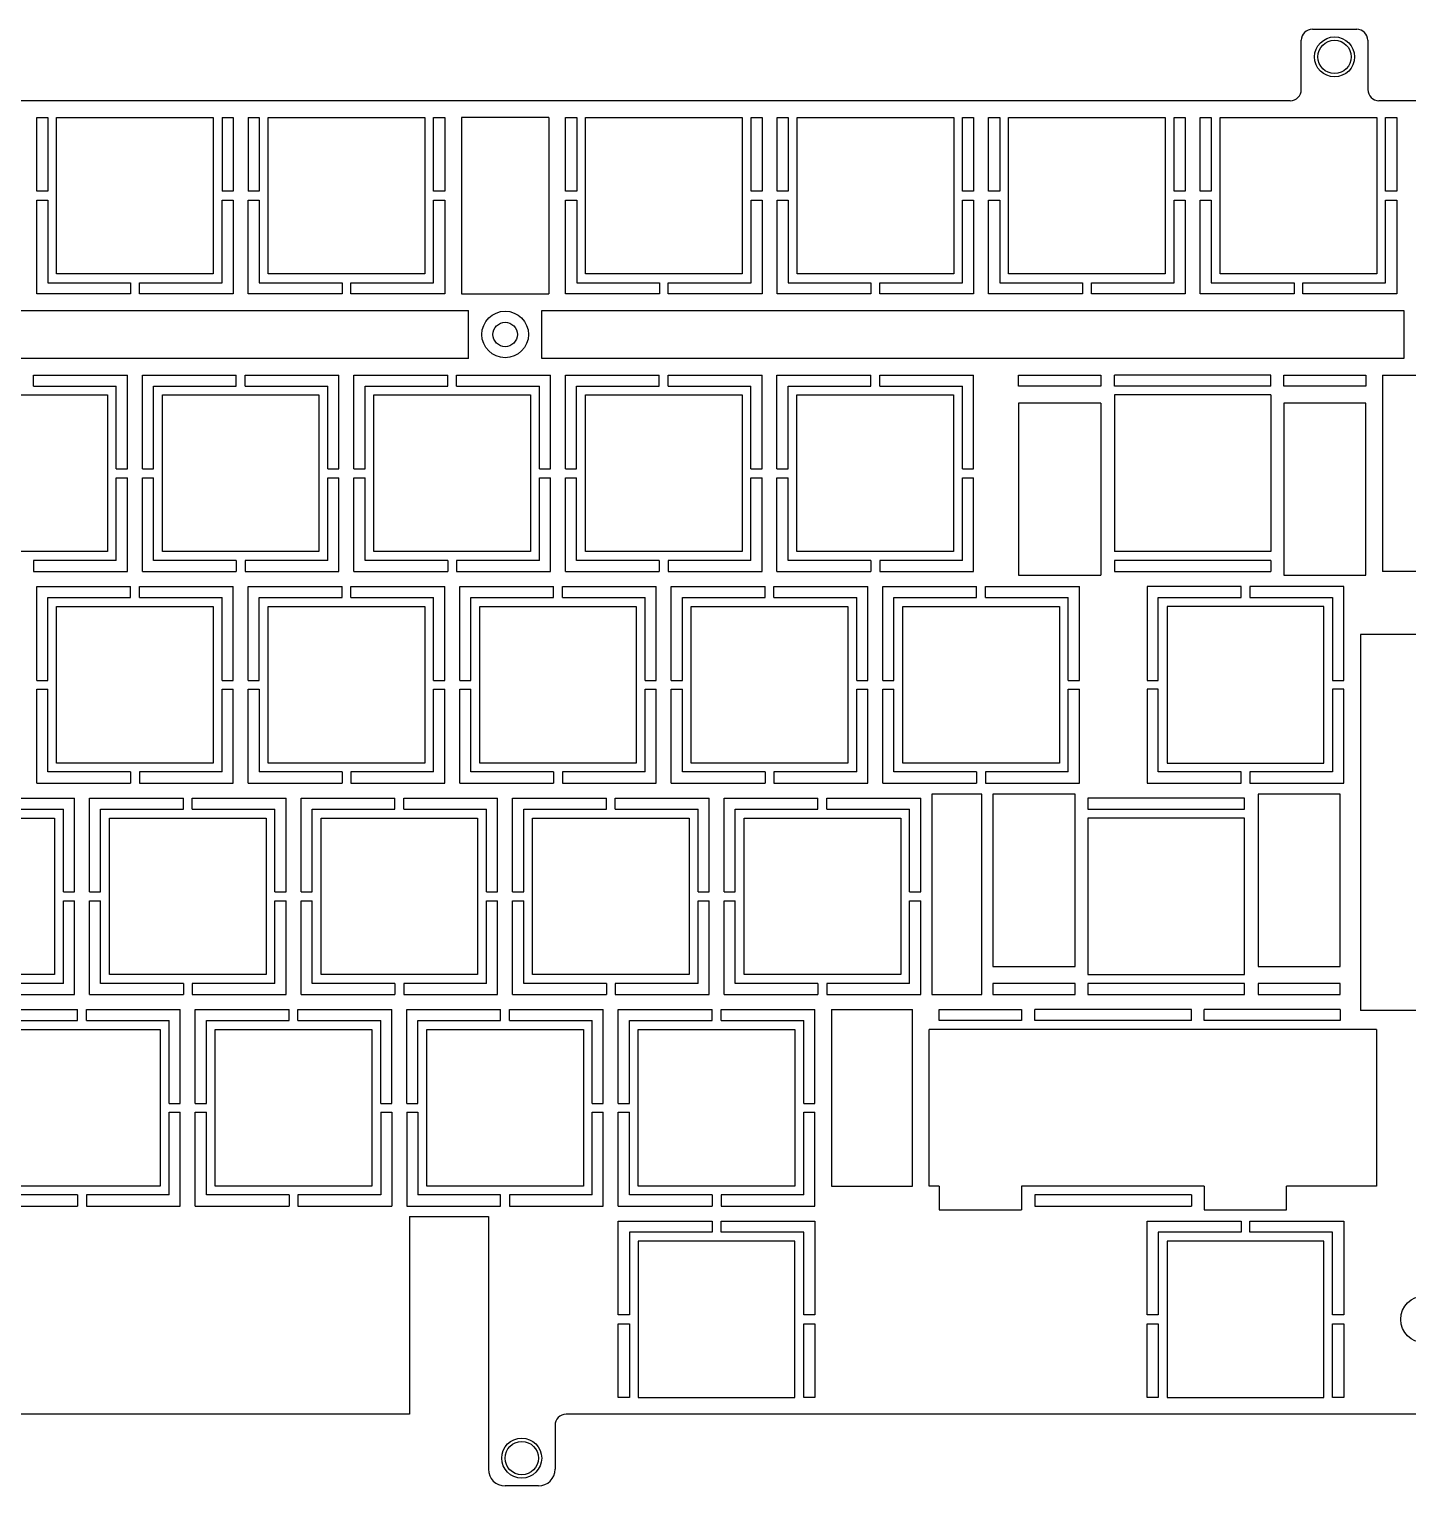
# Model space of a CAD drawing. Header units: millimetres. Extents: x -972 to 435, y -546 to 211.
# Drawn here: x 166.9 to 291, y 80.1 to 211.3 of the extents above; entities that cross this region are included whole.
import ezdxf

# ---------------------------------------------------------------- set-up
doc = ezdxf.new("R2010")
doc.units = ezdxf.units.MM
doc.header["$LTSCALE"] = 23.1
doc.layers.get('0').update_dxf_attribs({"linetype": 'CONTINUOUS'})

msp = doc.modelspace()

# ---------------------------------------------------------------- linework, layer by layer
at = {"color": 7, "linetype": 'Continuous'}
for p, q in [((282.44, 211.33), (286.44, 211.33)), ((281.44, 205.88), (281.44, 210.33)), ((287.44, 210.33), (287.44, 205.88)), ((280.44, 204.88), (160.48, 204.88)), ((407.44, 204.88), (288.44, 204.88)), ((167.56, 196.73), (167.56, 203.38)), ((167.56, 203.38), (168.56, 203.38)), ((168.56, 203.38), (168.56, 196.73)), ((169.36, 189.28), (169.36, 203.38)), ((169.36, 203.38), (183.46, 203.38)), ((183.46, 203.38), (183.46, 189.28)), ((184.26, 203.38), (184.26, 196.73)), ((184.26, 203.38), (185.26, 203.38)), ((185.26, 203.38), (185.26, 196.73)), ((186.61, 203.38), (186.61, 196.73)), ((186.61, 203.38), (187.61, 203.38)), ((187.61, 203.38), (187.61, 196.73)), ((188.41, 189.28), (188.41, 203.38)), ((188.41, 203.38), (202.51, 203.38)), ((202.51, 203.38), (202.51, 189.28)), ((203.31, 196.73), (203.31, 203.38)), ((203.31, 203.38), (204.31, 203.38)), ((204.31, 203.38), (204.31, 196.73)), ((205.81, 203.38), (205.81, 187.48)), ((213.69, 203.38), (205.81, 203.38)), ((213.69, 203.38), (213.69, 187.48)), ((215.19, 196.73), (215.19, 203.38)), ((215.19, 203.38), (216.19, 203.38)), ((216.19, 203.38), (216.19, 196.73)), ((216.99, 189.28), (216.99, 203.38)), ((216.99, 203.38), (231.09, 203.38)), ((231.09, 203.38), (231.09, 189.28)), ((231.89, 196.73), (231.89, 203.38)), ((231.89, 203.38), (232.89, 203.38)), ((232.89, 203.38), (232.89, 196.73)), ((234.24, 196.73), (234.24, 203.38)), ((234.24, 203.38), (235.24, 203.38)), ((235.24, 203.38), (235.24, 196.73)), ((236.04, 189.28), (236.04, 203.38)), ((236.04, 203.38), (250.14, 203.38)), ((250.14, 203.38), (250.14, 189.28)), ((250.94, 196.73), (250.94, 203.38)), ((250.94, 203.38), (251.94, 203.38)), ((251.94, 203.38), (251.94, 196.73)), ((253.29, 196.73), (253.29, 203.38)), ((253.29, 203.38), (254.29, 203.38)), ((254.29, 203.38), (254.29, 196.73)), ((255.09, 189.28), (255.09, 203.38)), ((255.09, 203.38), (269.19, 203.38)), ((269.19, 203.38), (269.19, 189.28)), ((269.99, 196.73), (269.99, 203.38)), ((269.99, 203.38), (270.99, 203.38)), ((270.99, 203.38), (270.99, 196.73)), ((272.34, 196.73), (272.34, 203.38)), ((272.34, 203.38), (273.34, 203.38)), ((273.34, 203.38), (273.34, 196.73)), ((274.14, 189.28), (274.14, 203.38)), ((274.14, 203.38), (288.24, 203.38)), ((288.24, 203.38), (288.24, 189.28)), ((289.04, 203.38), (290.04, 203.38)), ((289.04, 196.73), (289.04, 203.38)), ((290.04, 203.38), (290.04, 196.73)), ((168.56, 196.73), (167.56, 196.73)), ((167.56, 187.48), (167.56, 195.93)), ((167.56, 195.93), (168.56, 195.93)), ((168.56, 195.93), (168.56, 188.48)), ((185.26, 196.73), (184.26, 196.73)), ((184.26, 188.48), (184.26, 195.93)), ((184.26, 195.93), (185.26, 195.93)), ((185.26, 195.93), (185.26, 187.48)), ((187.61, 196.73), (186.61, 196.73)), ((186.61, 187.48), (186.61, 195.93)), ((186.61, 195.93), (187.61, 195.93)), ((187.61, 195.93), (187.61, 188.48)), ((204.31, 196.73), (203.31, 196.73)), ((203.31, 188.48), (203.31, 195.93)), ((203.31, 195.93), (204.31, 195.93)), ((204.31, 195.93), (204.31, 187.48)), ((216.19, 196.73), (215.19, 196.73)), ((215.19, 187.48), (215.19, 195.93)), ((215.19, 195.93), (216.19, 195.93)), ((216.19, 195.93), (216.19, 188.48)), ((232.89, 196.73), (231.89, 196.73)), ((231.89, 188.48), (231.89, 195.93)), ((231.89, 195.93), (232.89, 195.93)), ((232.89, 195.93), (232.89, 187.48)), ((235.24, 196.73), (234.24, 196.73)), ((234.24, 187.48), (234.24, 195.93)), ((234.24, 195.93), (235.24, 195.93)), ((235.24, 195.93), (235.24, 188.48)), ((251.94, 196.73), (250.94, 196.73)), ((250.94, 188.48), (250.94, 195.93)), ((250.94, 195.93), (251.94, 195.93)), ((251.94, 195.93), (251.94, 187.48)), ((254.29, 196.73), (253.29, 196.73)), ((253.29, 187.48), (253.29, 195.93)), ((253.29, 195.93), (254.29, 195.93)), ((254.29, 195.93), (254.29, 188.48)), ((270.99, 196.73), (269.99, 196.73)), ((269.99, 188.48), (269.99, 195.93)), ((269.99, 195.93), (270.99, 195.93)), ((270.99, 195.93), (270.99, 187.48)), ((273.34, 196.73), (272.34, 196.73)), ((272.34, 187.48), (272.34, 195.93)), ((272.34, 195.93), (273.34, 195.93)), ((273.34, 195.93), (273.34, 188.48)), ((290.04, 196.73), (289.04, 196.73)), ((289.04, 195.93), (290.04, 195.93)), ((289.04, 188.48), (289.04, 195.93)), ((290.04, 195.93), (290.04, 187.48)), ((183.46, 189.28), (169.36, 189.28)), ((202.51, 189.28), (188.41, 189.28)), ((231.09, 189.28), (216.99, 189.28)), ((250.14, 189.28), (236.04, 189.28)), ((269.19, 189.28), (255.09, 189.28)), ((288.24, 189.28), (274.14, 189.28)), ((168.56, 188.48), (176.01, 188.48)), ((176.01, 188.48), (176.01, 187.48)), ((176.81, 187.48), (176.81, 188.48)), ((176.81, 188.48), (184.26, 188.48)), ((187.61, 188.48), (195.06, 188.48)), ((195.06, 188.48), (195.06, 187.48)), ((195.86, 187.48), (195.86, 188.48)), ((195.86, 188.48), (203.31, 188.48)), ((216.19, 188.48), (223.64, 188.48)), ((223.64, 188.48), (223.64, 187.48)), ((224.44, 187.48), (224.44, 188.48)), ((224.44, 188.48), (231.89, 188.48)), ((235.24, 188.48), (242.69, 188.48)), ((242.69, 188.48), (242.69, 187.48)), ((243.49, 187.48), (243.49, 188.48)), ((243.49, 188.48), (250.94, 188.48)), ((254.29, 188.48), (261.74, 188.48)), ((261.74, 188.48), (261.74, 187.48)), ((262.54, 187.48), (262.54, 188.48)), ((262.54, 188.48), (269.99, 188.48)), ((273.34, 188.48), (280.79, 188.48)), ((280.79, 188.48), (280.79, 187.48)), ((281.59, 188.48), (289.04, 188.48)), ((281.59, 187.48), (281.59, 188.48)), ((176.01, 187.48), (167.56, 187.48)), ((185.26, 187.48), (176.81, 187.48)), ((195.06, 187.48), (186.61, 187.48)), ((204.31, 187.48), (195.86, 187.48)), ((205.81, 187.48), (213.69, 187.48)), ((223.64, 187.48), (215.19, 187.48)), ((232.89, 187.48), (224.44, 187.48)), ((242.69, 187.48), (234.24, 187.48)), ((251.94, 187.48), (243.49, 187.48)), ((261.74, 187.48), (253.29, 187.48)), ((270.99, 187.48), (262.54, 187.48)), ((280.79, 187.48), (272.34, 187.48)), ((290.04, 187.48), (281.59, 187.48)), ((127.32, 185.98), (206.45, 185.98)), ((206.45, 181.68), (206.45, 185.98)), ((213.05, 181.68), (213.05, 185.98)), ((213.05, 185.98), (290.69, 185.98)), ((290.69, 185.98), (290.69, 181.68)), ((206.45, 181.68), (127.32, 181.68)), ((290.69, 181.68), (213.05, 181.68)), ((167.28, 179.18), (167.28, 180.18)), ((167.28, 180.18), (175.73, 180.18)), ((175.73, 171.73), (175.73, 180.18)), ((177.08, 171.73), (177.08, 180.18)), ((177.08, 180.18), (185.53, 180.18)), ((185.53, 179.18), (185.53, 180.18)), ((186.33, 179.18), (186.33, 180.18)), ((186.33, 180.18), (194.78, 180.18)), ((194.78, 171.73), (194.78, 180.18)), ((196.13, 171.73), (196.13, 180.18)), ((196.13, 180.18), (204.58, 180.18)), ((204.58, 179.18), (204.58, 180.18)), ((205.38, 179.18), (205.38, 180.18)), ((205.38, 180.18), (213.83, 180.18)), ((213.83, 171.73), (213.83, 180.18)), ((215.18, 171.73), (215.18, 180.18)), ((215.18, 180.18), (223.63, 180.18)), ((223.63, 179.18), (223.63, 180.18)), ((224.43, 179.18), (224.43, 180.18)), ((224.43, 180.18), (232.88, 180.18)), ((232.88, 171.73), (232.88, 180.18)), ((234.23, 171.73), (234.23, 180.18)), ((234.23, 180.18), (242.68, 180.18)), ((242.68, 179.18), (242.68, 180.18)), ((243.48, 179.18), (243.48, 180.18)), ((243.48, 180.18), (251.93, 180.18)), ((251.93, 171.73), (251.93, 180.18)), ((255.98, 179.18), (255.98, 180.18)), ((255.98, 180.18), (263.38, 180.18)), ((263.38, 180.18), (263.38, 179.18)), ((264.61, 179.18), (264.61, 180.18)), ((278.71, 180.18), (264.61, 180.18)), ((278.71, 179.18), (278.71, 180.18)), ((279.86, 180.18), (287.26, 180.18)), ((279.86, 179.18), (279.86, 180.18)), ((287.26, 180.18), (287.26, 179.18)), ((288.76, 180.18), (295.84, 180.18)), ((288.76, 180.18), (288.76, 162.48)), ((167.28, 179.18), (174.73, 179.18)), ((174.73, 171.73), (174.73, 179.18)), ((178.08, 171.73), (178.08, 179.18)), ((178.08, 179.18), (185.53, 179.18)), ((186.33, 179.18), (193.78, 179.18)), ((193.78, 171.73), (193.78, 179.18)), ((197.13, 171.73), (197.13, 179.18)), ((197.13, 179.18), (204.58, 179.18)), ((205.38, 179.18), (212.83, 179.18)), ((212.83, 171.73), (212.83, 179.18)), ((216.18, 171.73), (216.18, 179.18)), ((216.18, 179.18), (223.63, 179.18)), ((224.43, 179.18), (231.88, 179.18)), ((231.88, 171.73), (231.88, 179.18)), ((235.23, 171.73), (235.23, 179.18)), ((235.23, 179.18), (242.68, 179.18)), ((243.48, 179.18), (250.93, 179.18)), ((250.93, 171.73), (250.93, 179.18)), ((263.38, 179.18), (255.98, 179.18)), ((278.71, 179.18), (264.61, 179.18)), ((287.26, 179.18), (279.86, 179.18)), ((159.83, 178.38), (173.93, 178.38)), ((173.93, 178.38), (173.93, 164.28)), ((178.88, 164.28), (178.88, 178.38)), ((178.88, 178.38), (192.98, 178.38)), ((192.98, 178.38), (192.98, 164.28)), ((197.93, 164.28), (197.93, 178.38)), ((197.93, 178.38), (212.03, 178.38)), ((212.03, 178.38), (212.03, 164.28)), ((216.98, 164.28), (216.98, 178.38)), ((216.98, 178.38), (231.08, 178.38)), ((231.08, 178.38), (231.08, 164.28)), ((236.03, 164.28), (236.03, 178.38)), ((236.03, 178.38), (250.13, 178.38)), ((250.13, 178.38), (250.13, 164.28)), ((263.38, 177.64), (255.98, 177.64)), ((255.98, 177.64), (255.98, 162.14)), ((263.38, 177.64), (263.38, 162.14)), ((264.61, 178.38), (264.61, 164.28)), ((278.71, 178.38), (264.61, 178.38)), ((278.71, 178.38), (278.71, 164.28)), ((287.26, 177.64), (279.86, 177.64)), ((279.86, 177.64), (279.86, 162.14)), ((287.26, 162.14), (287.26, 177.64)), ((174.73, 171.73), (175.73, 171.73)), ((174.73, 163.48), (174.73, 170.93)), ((174.73, 170.93), (175.73, 170.93)), ((175.73, 162.48), (175.73, 170.93)), ((177.08, 171.73), (178.08, 171.73)), ((177.08, 162.48), (177.08, 170.93)), ((177.08, 170.93), (178.08, 170.93)), ((178.08, 163.48), (178.08, 170.93)), ((193.78, 171.73), (194.78, 171.73)), ((193.78, 163.48), (193.78, 170.93)), ((193.78, 170.93), (194.78, 170.93)), ((194.78, 162.48), (194.78, 170.93)), ((196.13, 171.73), (197.13, 171.73)), ((196.13, 162.48), (196.13, 170.93)), ((196.13, 170.93), (197.13, 170.93)), ((197.13, 163.48), (197.13, 170.93)), ((212.83, 171.73), (213.83, 171.73)), ((212.83, 163.48), (212.83, 170.93)), ((212.83, 170.93), (213.83, 170.93)), ((213.83, 162.48), (213.83, 170.93)), ((215.18, 171.73), (216.18, 171.73)), ((215.18, 162.48), (215.18, 170.93)), ((215.18, 170.93), (216.18, 170.93)), ((216.18, 163.48), (216.18, 170.93)), ((231.88, 171.73), (232.88, 171.73)), ((231.88, 163.48), (231.88, 170.93)), ((231.88, 170.93), (232.88, 170.93)), ((232.88, 162.48), (232.88, 170.93)), ((234.23, 171.73), (235.23, 171.73)), ((234.23, 162.48), (234.23, 170.93)), ((234.23, 170.93), (235.23, 170.93)), ((235.23, 163.48), (235.23, 170.93)), ((250.93, 171.73), (251.93, 171.73)), ((250.93, 163.48), (250.93, 170.93)), ((250.93, 170.93), (251.93, 170.93)), ((251.93, 162.48), (251.93, 170.93)), ((173.93, 164.28), (159.83, 164.28)), ((192.98, 164.28), (178.88, 164.28)), ((212.03, 164.28), (197.93, 164.28)), ((231.08, 164.28), (216.98, 164.28)), ((250.13, 164.28), (236.03, 164.28)), ((278.71, 164.28), (264.61, 164.28)), ((167.28, 163.48), (167.28, 162.48)), ((174.73, 163.48), (167.28, 163.48)), ((185.53, 163.48), (178.08, 163.48)), ((185.53, 163.48), (185.53, 162.48)), ((186.33, 163.48), (186.33, 162.48)), ((193.78, 163.48), (186.33, 163.48)), ((204.58, 163.48), (197.13, 163.48)), ((204.58, 163.48), (204.58, 162.48)), ((205.38, 163.48), (205.38, 162.48)), ((212.83, 163.48), (205.38, 163.48)), ((223.63, 163.48), (216.18, 163.48)), ((223.63, 163.48), (223.63, 162.48)), ((224.43, 163.48), (224.43, 162.48)), ((231.88, 163.48), (224.43, 163.48)), ((242.68, 163.48), (235.23, 163.48)), ((242.68, 163.48), (242.68, 162.48)), ((243.48, 163.48), (243.48, 162.48)), ((250.93, 163.48), (243.48, 163.48)), ((278.71, 163.48), (264.61, 163.48)), ((264.61, 163.48), (264.61, 162.48)), ((278.71, 163.48), (278.71, 162.48)), ((167.28, 162.48), (175.73, 162.48)), ((177.08, 162.48), (185.53, 162.48)), ((186.33, 162.48), (194.78, 162.48)), ((196.13, 162.48), (204.58, 162.48)), ((205.38, 162.48), (213.83, 162.48)), ((215.18, 162.48), (223.63, 162.48)), ((224.43, 162.48), (232.88, 162.48)), ((234.23, 162.48), (242.68, 162.48)), ((243.48, 162.48), (251.93, 162.48)), ((255.98, 162.14), (263.38, 162.14)), ((264.61, 162.48), (278.71, 162.48)), ((279.86, 162.14), (287.26, 162.14)), ((295.84, 162.48), (288.76, 162.48)), ((167.56, 152.68), (167.56, 161.13)), ((167.56, 161.13), (176.01, 161.13)), ((168.56, 152.68), (168.56, 160.13)), ((168.56, 160.13), (176.01, 160.13)), ((176.01, 160.13), (176.01, 161.13)), ((176.81, 160.13), (176.81, 161.13)), ((176.81, 161.13), (185.26, 161.13)), ((176.81, 160.13), (184.26, 160.13)), ((184.26, 152.68), (184.26, 160.13)), ((185.26, 152.68), (185.26, 161.13)), ((186.61, 152.68), (186.61, 161.13)), ((186.61, 161.13), (195.06, 161.13)), ((187.61, 152.68), (187.61, 160.13)), ((187.61, 160.13), (195.06, 160.13)), ((195.06, 160.13), (195.06, 161.13)), ((195.86, 160.13), (195.86, 161.13)), ((195.86, 161.13), (204.31, 161.13)), ((195.86, 160.13), (203.31, 160.13)), ((203.31, 152.68), (203.31, 160.13)), ((204.31, 152.68), (204.31, 161.13)), ((205.66, 152.68), (205.66, 161.13)), ((205.66, 161.13), (214.11, 161.13)), ((206.66, 152.68), (206.66, 160.13)), ((206.66, 160.13), (214.11, 160.13)), ((214.11, 160.13), (214.11, 161.13)), ((214.91, 160.13), (214.91, 161.13)), ((214.91, 161.13), (223.36, 161.13)), ((214.91, 160.13), (222.36, 160.13)), ((222.36, 152.68), (222.36, 160.13)), ((223.36, 152.68), (223.36, 161.13)), ((224.71, 152.68), (224.71, 161.13)), ((224.71, 161.13), (233.16, 161.13)), ((225.71, 152.68), (225.71, 160.13)), ((225.71, 160.13), (233.16, 160.13)), ((233.16, 160.13), (233.16, 161.13)), ((233.96, 160.13), (233.96, 161.13)), ((233.96, 161.13), (242.41, 161.13)), ((233.96, 160.13), (241.41, 160.13)), ((241.41, 152.68), (241.41, 160.13)), ((242.41, 152.68), (242.41, 161.13)), ((243.76, 161.13), (252.21, 161.13)), ((243.76, 152.68), (243.76, 161.13)), ((244.76, 160.13), (252.21, 160.13)), ((244.76, 152.68), (244.76, 160.13)), ((252.21, 160.13), (252.21, 161.13)), ((253.01, 161.13), (261.46, 161.13)), ((253.01, 160.13), (253.01, 161.13)), ((253.01, 160.13), (260.46, 160.13)), ((260.46, 152.68), (260.46, 160.13)), ((261.46, 152.68), (261.46, 161.13)), ((276.02, 161.13), (267.57, 161.13)), ((267.57, 161.13), (267.57, 152.68)), ((268.57, 160.13), (276.02, 160.13)), ((268.57, 152.68), (268.57, 160.13)), ((276.02, 160.13), (276.02, 161.13)), ((285.27, 161.13), (276.82, 161.13)), ((276.82, 161.13), (276.82, 160.13)), ((276.82, 160.13), (284.27, 160.13)), ((284.27, 160.13), (284.27, 152.68)), ((285.27, 152.68), (285.27, 161.13)), ((169.36, 145.23), (169.36, 159.33)), ((169.36, 159.33), (183.46, 159.33)), ((183.46, 159.33), (183.46, 145.23)), ((188.41, 145.23), (188.41, 159.33)), ((188.41, 159.33), (202.51, 159.33)), ((202.51, 159.33), (202.51, 145.23)), ((207.46, 145.23), (207.46, 159.33)), ((207.46, 159.33), (221.56, 159.33)), ((221.56, 159.33), (221.56, 145.23)), ((226.51, 145.23), (226.51, 159.33)), ((226.51, 159.33), (240.61, 159.33)), ((240.61, 159.33), (240.61, 145.23)), ((245.56, 159.33), (259.66, 159.33)), ((245.56, 145.23), (245.56, 159.33)), ((259.66, 159.33), (259.66, 145.23)), ((283.47, 159.33), (269.37, 159.33)), ((269.37, 159.33), (269.37, 145.23)), ((283.47, 145.23), (283.47, 159.33)), ((294.21, 156.81), (286.77, 156.81)), ((286.77, 156.81), (286.77, 122.94)), ((167.56, 152.68), (168.56, 152.68)), ((184.26, 152.68), (185.26, 152.68)), ((186.61, 152.68), (187.61, 152.68)), ((203.31, 152.68), (204.31, 152.68)), ((205.66, 152.68), (206.66, 152.68)), ((222.36, 152.68), (223.36, 152.68)), ((224.71, 152.68), (225.71, 152.68)), ((241.41, 152.68), (242.41, 152.68)), ((243.76, 152.68), (244.76, 152.68)), ((260.46, 152.68), (261.46, 152.68)), ((267.57, 152.68), (268.57, 152.68)), ((284.27, 152.68), (285.27, 152.68)), ((167.56, 143.43), (167.56, 151.88)), ((167.56, 151.88), (168.56, 151.88)), ((168.56, 144.43), (168.56, 151.88)), ((184.26, 144.43), (184.26, 151.88)), ((184.26, 151.88), (185.26, 151.88)), ((185.26, 143.43), (185.26, 151.88)), ((186.61, 143.43), (186.61, 151.88)), ((186.61, 151.88), (187.61, 151.88)), ((187.61, 151.88), (187.61, 144.43)), ((203.31, 144.43), (203.31, 151.88)), ((203.31, 151.88), (204.31, 151.88)), ((204.31, 143.43), (204.31, 151.88)), ((205.66, 143.43), (205.66, 151.88)), ((205.66, 151.88), (206.66, 151.88)), ((206.66, 144.43), (206.66, 151.88)), ((222.36, 144.43), (222.36, 151.88)), ((222.36, 151.88), (223.36, 151.88)), ((223.36, 143.43), (223.36, 151.88)), ((224.71, 143.43), (224.71, 151.88)), ((224.71, 151.88), (225.71, 151.88)), ((225.71, 144.43), (225.71, 151.88)), ((241.41, 151.88), (242.41, 151.88)), ((241.41, 144.43), (241.41, 151.88)), ((242.41, 143.43), (242.41, 151.88)), ((243.76, 151.88), (244.76, 151.88)), ((243.76, 143.43), (243.76, 151.88)), ((244.76, 144.43), (244.76, 151.88)), ((260.46, 151.88), (261.46, 151.88)), ((260.46, 144.43), (260.46, 151.88)), ((261.46, 143.43), (261.46, 151.88)), ((268.57, 151.88), (267.57, 151.88)), ((267.57, 151.88), (267.57, 143.43)), ((268.57, 144.43), (268.57, 151.88)), ((285.27, 151.88), (284.27, 151.88)), ((284.27, 151.88), (284.27, 144.43)), ((285.27, 143.43), (285.27, 151.88)), ((176.01, 144.43), (168.56, 144.43)), ((183.46, 145.23), (169.36, 145.23)), ((176.01, 144.43), (176.01, 143.43)), ((176.81, 144.43), (176.81, 143.43)), ((184.26, 144.43), (176.81, 144.43)), ((195.06, 144.43), (187.61, 144.43)), ((202.51, 145.23), (188.41, 145.23)), ((195.06, 144.43), (195.06, 143.43)), ((195.86, 144.43), (195.86, 143.43)), ((203.31, 144.43), (195.86, 144.43)), ((214.11, 144.43), (206.66, 144.43)), ((221.56, 145.23), (207.46, 145.23)), ((214.11, 144.43), (214.11, 143.43)), ((214.91, 144.43), (214.91, 143.43)), ((222.36, 144.43), (214.91, 144.43)), ((233.16, 144.43), (225.71, 144.43)), ((240.61, 145.23), (226.51, 145.23)), ((233.16, 144.43), (233.16, 143.43)), ((241.41, 144.43), (233.96, 144.43)), ((233.96, 144.43), (233.96, 143.43)), ((252.21, 144.43), (244.76, 144.43)), ((259.66, 145.23), (245.56, 145.23)), ((252.21, 144.43), (252.21, 143.43)), ((260.46, 144.43), (253.01, 144.43)), ((253.01, 144.43), (253.01, 143.43)), ((276.02, 144.43), (268.57, 144.43)), ((269.37, 145.23), (283.47, 145.23)), ((276.02, 143.43), (276.02, 144.43)), ((284.27, 144.43), (276.82, 144.43)), ((276.82, 144.43), (276.82, 143.43)), ((167.56, 143.43), (176.01, 143.43)), ((176.81, 143.43), (185.26, 143.43)), ((186.61, 143.43), (195.06, 143.43)), ((195.86, 143.43), (204.31, 143.43)), ((205.66, 143.43), (214.11, 143.43)), ((214.91, 143.43), (223.36, 143.43)), ((224.71, 143.43), (233.16, 143.43)), ((233.96, 143.43), (242.41, 143.43)), ((243.76, 143.43), (252.21, 143.43)), ((253.01, 143.43), (261.46, 143.43)), ((267.57, 143.43), (276.02, 143.43)), ((276.82, 143.43), (285.27, 143.43)), ((162.52, 142.08), (170.97, 142.08)), ((170.97, 133.63), (170.97, 142.08)), ((172.32, 133.63), (172.32, 142.08)), ((172.32, 142.08), (180.77, 142.08)), ((180.77, 141.08), (180.77, 142.08)), ((181.57, 141.08), (181.57, 142.08)), ((181.57, 142.08), (190.02, 142.08)), ((190.02, 133.63), (190.02, 142.08)), ((191.37, 133.63), (191.37, 142.08)), ((191.37, 142.08), (199.82, 142.08)), ((199.82, 141.08), (199.82, 142.08)), ((200.62, 141.08), (200.62, 142.08)), ((200.62, 142.08), (209.07, 142.08)), ((209.07, 133.63), (209.07, 142.08)), ((210.42, 133.63), (210.42, 142.08)), ((210.42, 142.08), (218.87, 142.08)), ((218.87, 141.08), (218.87, 142.08)), ((219.67, 141.08), (219.67, 142.08)), ((219.67, 142.08), (228.12, 142.08)), ((228.12, 133.63), (228.12, 142.08)), ((229.47, 142.08), (237.92, 142.08)), ((229.47, 133.63), (229.47, 142.08)), ((237.92, 141.08), (237.92, 142.08)), ((238.72, 142.08), (247.17, 142.08)), ((238.72, 141.08), (238.72, 142.08)), ((247.17, 133.63), (247.17, 142.08)), ((252.68, 142.42), (248.17, 142.42)), ((248.17, 142.42), (248.17, 124.38)), ((252.68, 124.38), (252.68, 142.42)), ((261.08, 142.42), (253.68, 142.42)), ((253.68, 142.42), (253.68, 126.92)), ((261.08, 126.92), (261.08, 142.42)), ((276.33, 142.08), (262.23, 142.08)), ((262.23, 142.08), (262.23, 141.08)), ((276.33, 141.08), (276.33, 142.08)), ((284.95, 142.42), (277.55, 142.42)), ((277.55, 142.42), (277.55, 126.92)), ((284.95, 126.92), (284.95, 142.42)), ((162.52, 141.08), (169.97, 141.08)), ((169.97, 133.63), (169.97, 141.08)), ((173.32, 133.63), (173.32, 141.08)), ((173.32, 141.08), (180.77, 141.08)), ((181.57, 141.08), (189.02, 141.08)), ((189.02, 133.63), (189.02, 141.08)), ((192.37, 133.63), (192.37, 141.08)), ((192.37, 141.08), (199.82, 141.08)), ((200.62, 141.08), (208.07, 141.08)), ((208.07, 133.63), (208.07, 141.08)), ((211.42, 133.63), (211.42, 141.08)), ((211.42, 141.08), (218.87, 141.08)), ((219.67, 141.08), (227.12, 141.08)), ((227.12, 133.63), (227.12, 141.08)), ((230.47, 141.08), (237.92, 141.08)), ((230.47, 133.63), (230.47, 141.08)), ((238.72, 141.08), (246.17, 141.08)), ((246.17, 133.63), (246.17, 141.08)), ((262.23, 141.08), (276.33, 141.08)), ((155.07, 140.28), (169.17, 140.28)), ((169.17, 140.28), (169.17, 126.18)), ((174.12, 126.18), (174.12, 140.28)), ((174.12, 140.28), (188.22, 140.28)), ((188.22, 140.28), (188.22, 126.18)), ((193.17, 126.18), (193.17, 140.28)), ((193.17, 140.28), (207.27, 140.28)), ((207.27, 140.28), (207.27, 126.18)), ((212.22, 126.18), (212.22, 140.28)), ((212.22, 140.28), (226.32, 140.28)), ((226.32, 140.28), (226.32, 126.18)), ((231.27, 140.28), (245.37, 140.28)), ((231.27, 126.18), (231.27, 140.28)), ((245.37, 140.28), (245.37, 126.18)), ((276.33, 140.28), (262.23, 140.28)), ((262.23, 140.28), (262.23, 126.18)), ((276.33, 126.18), (276.33, 140.28)), ((169.97, 133.63), (170.97, 133.63)), ((169.97, 125.38), (169.97, 132.83)), ((169.97, 132.83), (170.97, 132.83)), ((170.97, 124.38), (170.97, 132.83)), ((172.32, 133.63), (173.32, 133.63)), ((172.32, 124.38), (172.32, 132.83)), ((172.32, 132.83), (173.32, 132.83)), ((173.32, 125.38), (173.32, 132.83)), ((189.02, 133.63), (190.02, 133.63)), ((189.02, 125.38), (189.02, 132.83)), ((189.02, 132.83), (190.02, 132.83)), ((190.02, 124.38), (190.02, 132.83)), ((191.37, 133.63), (192.37, 133.63)), ((191.37, 124.38), (191.37, 132.83)), ((191.37, 132.83), (192.37, 132.83)), ((192.37, 125.38), (192.37, 132.83)), ((208.07, 133.63), (209.07, 133.63)), ((208.07, 125.38), (208.07, 132.83)), ((208.07, 132.83), (209.07, 132.83)), ((209.07, 124.38), (209.07, 132.83)), ((210.42, 133.63), (211.42, 133.63)), ((210.42, 124.38), (210.42, 132.83)), ((210.42, 132.83), (211.42, 132.83)), ((211.42, 125.38), (211.42, 132.83)), ((227.12, 133.63), (228.12, 133.63)), ((227.12, 132.83), (228.12, 132.83)), ((227.12, 125.38), (227.12, 132.83)), ((228.12, 124.38), (228.12, 132.83)), ((229.47, 133.63), (230.47, 133.63)), ((229.47, 132.83), (230.47, 132.83)), ((229.47, 124.38), (229.47, 132.83)), ((230.47, 125.38), (230.47, 132.83)), ((246.17, 133.63), (247.17, 133.63)), ((246.17, 132.83), (247.17, 132.83)), ((246.17, 125.38), (246.17, 132.83)), ((247.17, 124.38), (247.17, 132.83)), ((169.17, 126.18), (155.07, 126.18)), ((188.22, 126.18), (174.12, 126.18)), ((207.27, 126.18), (193.17, 126.18)), ((226.32, 126.18), (212.22, 126.18)), ((245.37, 126.18), (231.27, 126.18)), ((253.68, 126.92), (261.08, 126.92)), ((262.23, 126.18), (276.33, 126.18)), ((277.55, 126.92), (284.95, 126.92)), ((169.97, 125.38), (162.52, 125.38)), ((180.77, 125.38), (173.32, 125.38)), ((180.77, 125.38), (180.77, 124.38)), ((181.57, 125.38), (181.57, 124.38)), ((189.02, 125.38), (181.57, 125.38)), ((199.82, 125.38), (192.37, 125.38)), ((199.82, 125.38), (199.82, 124.38)), ((200.62, 125.38), (200.62, 124.38)), ((208.07, 125.38), (200.62, 125.38)), ((218.87, 125.38), (211.42, 125.38)), ((218.87, 125.38), (218.87, 124.38)), ((227.12, 125.38), (219.67, 125.38)), ((219.67, 125.38), (219.67, 124.38)), ((237.92, 125.38), (230.47, 125.38)), ((237.92, 125.38), (237.92, 124.38)), ((246.17, 125.38), (238.72, 125.38)), ((238.72, 125.38), (238.72, 124.38)), ((261.08, 125.38), (253.68, 125.38)), ((253.68, 125.38), (253.68, 124.38)), ((261.08, 124.38), (261.08, 125.38)), ((276.33, 125.38), (262.23, 125.38)), ((262.23, 125.38), (262.23, 124.38)), ((276.33, 124.38), (276.33, 125.38)), ((284.95, 125.38), (277.55, 125.38)), ((277.55, 125.38), (277.55, 124.38)), ((284.95, 124.38), (284.95, 125.38)), ((162.52, 124.38), (170.97, 124.38)), ((172.32, 124.38), (180.77, 124.38)), ((181.57, 124.38), (190.02, 124.38)), ((191.37, 124.38), (199.82, 124.38)), ((200.62, 124.38), (209.07, 124.38)), ((210.42, 124.38), (218.87, 124.38)), ((219.67, 124.38), (228.12, 124.38)), ((229.47, 124.38), (237.92, 124.38)), ((238.72, 124.38), (247.17, 124.38)), ((248.17, 124.38), (252.68, 124.38)), ((253.68, 124.38), (261.08, 124.38)), ((262.23, 124.38), (276.33, 124.38)), ((277.55, 124.38), (284.95, 124.38)), ((162.79, 123.03), (171.24, 123.03)), ((163.79, 122.03), (171.24, 122.03)), ((171.24, 122.03), (171.24, 123.03)), ((172.04, 122.03), (172.04, 123.03)), ((172.04, 123.03), (180.49, 123.03)), ((172.04, 122.03), (179.49, 122.03)), ((179.49, 114.58), (179.49, 122.03)), ((180.49, 114.58), (180.49, 123.03)), ((181.84, 114.58), (181.84, 123.03)), ((181.84, 123.03), (190.29, 123.03)), ((182.84, 114.58), (182.84, 122.03)), ((182.84, 122.03), (190.29, 122.03)), ((190.29, 122.03), (190.29, 123.03)), ((191.09, 122.03), (191.09, 123.03)), ((191.09, 123.03), (199.54, 123.03)), ((191.09, 122.03), (198.54, 122.03)), ((198.54, 114.58), (198.54, 122.03)), ((199.54, 114.58), (199.54, 123.03)), ((200.89, 114.58), (200.89, 123.03)), ((200.89, 123.03), (209.34, 123.03)), ((201.89, 114.58), (201.89, 122.03)), ((201.89, 122.03), (209.34, 122.03)), ((209.34, 122.03), (209.34, 123.03)), ((210.14, 123.03), (218.59, 123.03)), ((210.14, 122.03), (210.14, 123.03)), ((210.14, 122.03), (217.59, 122.03)), ((217.59, 114.58), (217.59, 122.03)), ((218.59, 114.58), (218.59, 123.03)), ((219.94, 123.03), (228.39, 123.03)), ((219.94, 114.58), (219.94, 123.03)), ((220.94, 122.03), (228.39, 122.03)), ((220.94, 114.58), (220.94, 122.03)), ((228.39, 122.03), (228.39, 123.03)), ((229.19, 123.03), (237.64, 123.03)), ((229.19, 122.03), (229.19, 123.03)), ((229.19, 122.03), (236.64, 122.03)), ((236.64, 114.58), (236.64, 122.03)), ((237.64, 114.58), (237.64, 123.03)), ((239.14, 123.03), (246.44, 123.03)), ((239.14, 123.03), (239.14, 107.13)), ((246.44, 107.13), (246.44, 123.03)), ((248.84, 123.03), (256.24, 123.03)), ((248.84, 122.03), (248.84, 123.03)), ((256.24, 122.03), (248.84, 122.03)), ((256.24, 123.03), (256.24, 122.03)), ((271.56, 123.03), (257.46, 123.03)), ((257.46, 122.03), (257.46, 123.03)), ((271.56, 122.03), (257.46, 122.03)), ((271.56, 122.03), (271.56, 123.03)), ((284.95, 123.03), (272.71, 123.03)), ((272.71, 122.03), (272.71, 123.03)), ((284.95, 122.03), (272.71, 122.03)), ((284.95, 123.03), (284.95, 122.03)), ((294.21, 122.94), (286.77, 122.94)), ((164.59, 121.23), (178.69, 121.23)), ((178.69, 121.23), (178.69, 107.13)), ((183.64, 107.13), (183.64, 121.23)), ((183.64, 121.23), (197.74, 121.23)), ((197.74, 121.23), (197.74, 107.13)), ((202.69, 107.13), (202.69, 121.23)), ((202.69, 121.23), (216.79, 121.23)), ((216.79, 121.23), (216.79, 107.13)), ((221.74, 121.23), (235.84, 121.23)), ((221.74, 107.13), (221.74, 121.23)), ((235.84, 121.23), (235.84, 107.13)), ((288.23, 121.23), (247.94, 121.23)), ((247.94, 107.13), (247.94, 121.23)), ((288.23, 121.23), (288.23, 107.13)), ((179.49, 114.58), (180.49, 114.58)), ((181.84, 114.58), (182.84, 114.58)), ((198.54, 114.58), (199.54, 114.58)), ((200.89, 114.58), (201.89, 114.58)), ((217.59, 114.58), (218.59, 114.58)), ((219.94, 114.58), (220.94, 114.58)), ((236.64, 114.58), (237.64, 114.58)), ((179.49, 106.33), (179.49, 113.78)), ((179.49, 113.78), (180.49, 113.78)), ((180.49, 105.33), (180.49, 113.78)), ((181.84, 105.33), (181.84, 113.78)), ((181.84, 113.78), (182.84, 113.78)), ((182.84, 106.33), (182.84, 113.78)), ((198.54, 113.78), (199.54, 113.78)), ((198.54, 113.78), (198.54, 106.33)), ((199.54, 113.78), (199.54, 105.33)), ((200.89, 113.78), (201.89, 113.78)), ((200.89, 113.78), (200.89, 105.33)), ((201.89, 113.78), (201.89, 106.33)), ((217.59, 113.78), (218.59, 113.78)), ((217.59, 106.33), (217.59, 113.78)), ((218.59, 105.33), (218.59, 113.78)), ((219.94, 113.78), (220.94, 113.78)), ((219.94, 105.33), (219.94, 113.78)), ((220.94, 106.33), (220.94, 113.78)), ((236.64, 113.78), (237.64, 113.78)), ((236.64, 106.33), (236.64, 113.78)), ((237.64, 105.33), (237.64, 113.78)), ((171.24, 106.33), (163.79, 106.33)), ((178.69, 107.13), (164.59, 107.13)), ((171.24, 106.33), (171.24, 105.33)), ((172.04, 106.33), (172.04, 105.33)), ((179.49, 106.33), (172.04, 106.33)), ((190.29, 106.33), (182.84, 106.33)), ((197.74, 107.13), (183.64, 107.13)), ((190.29, 106.33), (190.29, 105.33)), ((191.09, 106.33), (191.09, 105.33)), ((198.54, 106.33), (191.09, 106.33)), ((209.34, 106.33), (201.89, 106.33)), ((216.79, 107.13), (202.69, 107.13)), ((209.34, 105.33), (209.34, 106.33)), ((217.59, 106.33), (210.14, 106.33)), ((210.14, 106.33), (210.14, 105.33)), ((228.39, 106.33), (220.94, 106.33)), ((235.84, 107.13), (221.74, 107.13)), ((228.39, 106.33), (228.39, 105.33)), ((236.64, 106.33), (229.19, 106.33)), ((229.19, 106.33), (229.19, 105.33)), ((239.14, 107.13), (246.44, 107.13)), ((248.84, 107.13), (247.94, 107.13)), ((248.84, 107.13), (248.84, 104.99)), ((272.71, 107.13), (256.24, 107.13)), ((256.24, 107.13), (256.24, 104.99)), ((271.56, 106.33), (257.46, 106.33)), ((257.46, 106.33), (257.46, 105.33)), ((271.56, 106.33), (271.56, 105.33)), ((272.71, 107.13), (272.71, 104.99)), ((288.23, 107.13), (280.11, 107.13)), ((280.11, 104.99), (280.11, 107.13)), ((162.79, 105.33), (171.24, 105.33)), ((172.04, 105.33), (180.49, 105.33)), ((181.84, 105.33), (190.29, 105.33)), ((191.09, 105.33), (199.54, 105.33)), ((200.89, 105.33), (209.34, 105.33)), ((210.14, 105.33), (218.59, 105.33)), ((219.94, 105.33), (228.39, 105.33)), ((229.19, 105.33), (237.64, 105.33)), ((248.84, 104.99), (256.24, 104.99)), ((257.46, 105.33), (271.56, 105.33)), ((272.71, 104.99), (280.11, 104.99)), ((201.14, 104.39), (208.24, 104.39)), ((201.14, 104.39), (201.14, 86.58)), ((208.24, 104.39), (208.24, 81.63)), ((219.94, 103.98), (228.39, 103.98)), ((219.94, 95.53), (219.94, 103.98)), ((228.39, 103.98), (228.39, 102.98)), ((229.19, 103.98), (237.64, 103.98)), ((229.19, 102.98), (229.19, 103.98)), ((237.64, 103.98), (237.64, 95.53)), ((267.57, 103.98), (276.02, 103.98)), ((267.57, 95.53), (267.57, 103.98)), ((276.02, 103.98), (276.02, 102.98)), ((276.82, 103.98), (285.27, 103.98)), ((276.82, 102.98), (276.82, 103.98)), ((285.27, 103.98), (285.27, 95.53)), ((228.39, 102.98), (220.94, 102.98)), ((220.94, 102.98), (220.94, 95.53)), ((236.64, 102.98), (229.19, 102.98)), ((236.64, 95.53), (236.64, 102.98)), ((276.02, 102.98), (268.57, 102.98)), ((268.57, 102.98), (268.57, 95.53)), ((284.27, 102.98), (276.82, 102.98)), ((284.27, 95.53), (284.27, 102.98)), ((235.84, 102.18), (221.74, 102.18)), ((221.74, 102.18), (221.74, 88.08)), ((235.84, 88.08), (235.84, 102.18)), ((283.47, 102.18), (269.37, 102.18)), ((269.37, 102.18), (269.37, 88.08)), ((283.47, 88.08), (283.47, 102.18)), ((220.94, 95.53), (219.94, 95.53)), ((219.94, 94.73), (220.94, 94.73)), ((219.94, 88.08), (219.94, 94.73)), ((220.94, 94.73), (220.94, 88.08)), ((237.64, 95.53), (236.64, 95.53)), ((236.64, 94.73), (237.64, 94.73)), ((236.64, 88.08), (236.64, 94.73)), ((237.64, 94.73), (237.64, 88.08)), ((268.57, 95.53), (267.57, 95.53)), ((267.57, 94.73), (268.57, 94.73)), ((267.57, 88.08), (267.57, 94.73)), ((268.57, 94.73), (268.57, 88.08)), ((285.27, 95.53), (284.27, 95.53)), ((284.27, 94.73), (285.27, 94.73)), ((284.27, 88.08), (284.27, 94.73)), ((285.27, 94.73), (285.27, 88.08)), ((220.94, 88.08), (219.94, 88.08)), ((221.74, 88.08), (235.84, 88.08)), ((237.64, 88.08), (236.64, 88.08)), ((268.57, 88.08), (267.57, 88.08)), ((269.37, 88.08), (283.47, 88.08)), ((285.27, 88.08), (284.27, 88.08)), ((201.14, 86.58), (94.24, 86.58)), ((214.24, 85.58), (214.24, 81.63)), ((308.06, 86.58), (215.24, 86.58)), ((212.74, 80.13), (209.74, 80.13))]:
    msp.add_line(p, q, dxfattribs=at)
for centre, radius in [((284.44, 208.83), 1.8), ((284.44, 208.83), 1.5), ((209.75, 183.83), 2.1), ((209.75, 183.83), 1.1), ((292.5, 95.13), 2.1), ((211.24, 82.63), 1.8), ((211.24, 82.63), 1.5)]:
    msp.add_circle(centre, radius, dxfattribs=at)
for centre, radius, start, end in [((282.44, 210.33), 1, 90, 180), ((286.44, 210.33), 1, 0, 90), ((280.44, 205.88), 1, 270, 360), ((288.44, 205.88), 1, 180, 270), ((215.24, 85.58), 1, 90, 180), ((209.74, 81.63), 1.5, 180, 270), ((212.74, 81.63), 1.5, 270, 360)]:
    msp.add_arc(centre, radius, start, end, dxfattribs=at)

doc.saveas('drawing.dxf')
